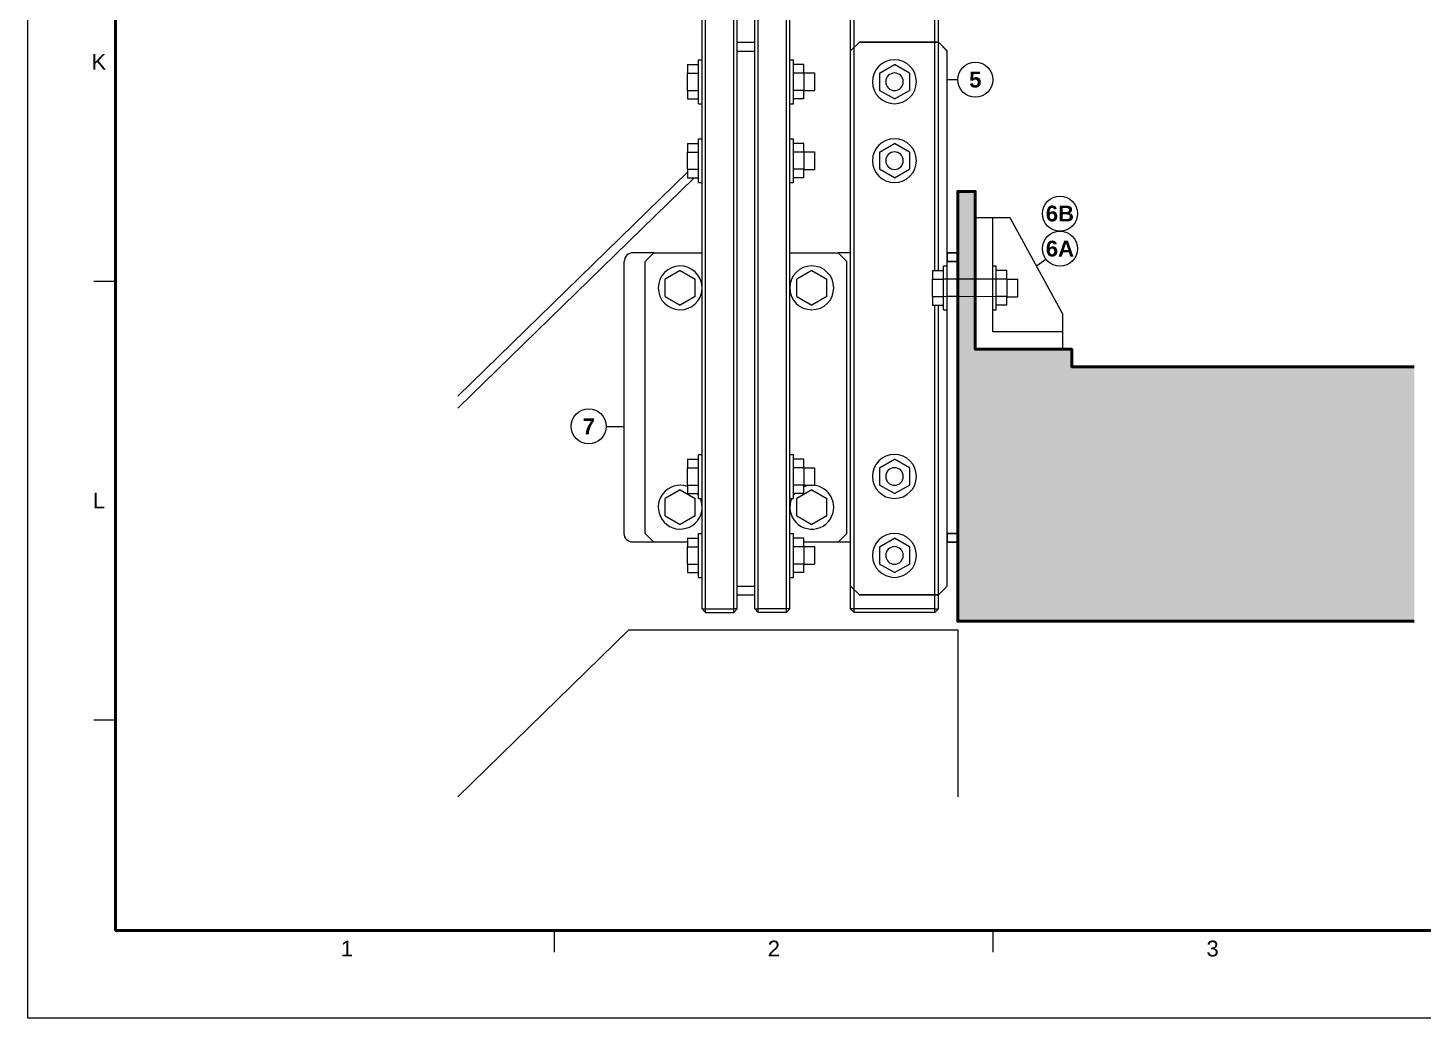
# Model space of a CAD drawing. Header units: millimetres. Extents: x -319 to 522, y -48 to 546.
# Drawn here: x -319 to -160, y -47.6 to 65.3 of the extents above; entities that cross this region are included whole.
import ezdxf
from ezdxf.enums import TextEntityAlignment as Align

# ---------------------------------------------------------------- set-up
doc = ezdxf.new("R2010")
doc.units = ezdxf.units.MM
doc.header["$LTSCALE"] = 2
doc.linetypes.add('HIDDEN', pattern=[9.525, 6.35, -3.175])
doc.layers.get('0').update_dxf_attribs({"color": 2, "true_color": 0xffff00})
for name, color, linetype, lineweight, true_color in [('010', 178, 'Continuous', 9, 0x000000), ('018', 178, 'Continuous', 18, 0x000000), ('050', 178, 'Continuous', 50, 0x000000), ('1_5section ... 010', 178, 'Continuous', 9, 0x000000), ('1_5section ... 018', 178, 'Continuous', 18, 0x000000), ('1_5section ... 050', 178, 'Continuous', 50, 0x000000), ('1_5section ... hdn', 250, 'HIDDEN', 9, 0x323232), ('dim', 178, 'Continuous', 9, 0x000000)]:
    doc.layers.add(name, color=color, linetype=linetype, lineweight=lineweight, true_color=true_color)
doc.layers.add('G-ANNO-TEXT', color=178, linetype='Continuous', true_color=0x000000)
doc.styles.add('textstyle130', font='')
doc.styles.add('textstyle131', font='')
doc.styles.add('textstyle136', font='')
doc.styles.add('textstyle137', font='')
doc.styles.add('textstyle29', font='')
doc.styles.add('textstyle31', font='')
doc.styles.add('textstyle33', font='')
doc.styles.add('textstyle61', font='')
doc.styles.add('textstyle63', font='')
doc.styles.get('textstyle130').set_extended_font_data('Arial [TMC ]')
doc.styles.get('textstyle131').set_extended_font_data('Arial [TMC ]')
doc.styles.get('textstyle136').set_extended_font_data('Arial [TMC ]')
doc.styles.get('textstyle137').set_extended_font_data('Arial [TMC ]')
doc.styles.get('textstyle29').set_extended_font_data('Arial [Mono]')
doc.styles.get('textstyle31').set_extended_font_data('Arial [Mono]')
doc.styles.get('textstyle33').set_extended_font_data('Arial [Mono]')
doc.styles.get('textstyle61').set_extended_font_data('Arial [Mono]')
doc.styles.get('textstyle63').set_extended_font_data('Arial [Mono]')

# ---------------------------------------------------------------- blocks, each defined once
blk = doc.blocks.new('title_block')
at = {"layer": '010', "color": 7, "true_color": 0xffffff}
blk.add_lwpolyline([(0, 594), (0, 0), (-841, 0), (-841, 594)], close=True, dxfattribs=at)
at = {"layer": '018', "color": 7, "true_color": 0xffffff}
for points in [[(-833.5, 84), (-831, 84)], [(-833.5, 34), (-831, 34)], [(-781, 7.5), (-781, 10)], [(-731, 7.5), (-731, 10)]]:
    blk.add_lwpolyline(points, dxfattribs=at)
at = {"layer": '050', "color": 7, "true_color": 0xffffff}
blk.add_lwpolyline([(-10, 584), (-10, 10), (-831, 10), (-831, 584)], close=True, dxfattribs=at)
at = {"layer": 'G-ANNO-TEXT'}
for s, style, p in [('K', 'textstyle61', (-832.91, 109)), ('L', 'textstyle63', (-832.91, 59)), ('1', 'textstyle33', (-804.65, 7.93)), ('2', 'textstyle31', (-756, 7.93)), ('3', 'textstyle29', (-706, 7.93))]:
    blk.add_text(s, height=1.8, dxfattribs=dict(at, style=style)).set_placement(p, align=Align.MIDDLE_CENTER)

msp = doc.modelspace()

# ---------------------------------------------------------------- hatches: boundary and pattern name
at = {"layer": '1_5section ... 010', "true_color": 0x969696}
msp.add_hatch(color=252, dxfattribs=at).paths.add_polyline_path([(-161.01, -2.33), (-213.03, -2.33), (-213.03, 46.66), (-211.03, 46.66), (-211.03, 28.67), (-200.03, 28.67), (-200.03, 26.67), (-161.01, 26.67)], flags=0)

# ---------------------------------------------------------------- linework, layer by layer
at = {"layer": '010'}
for p, q in [((-213.02, 59.37), (-214.23, 59.37)), ((-204.03, 38.17), (-202.99, 38.94)), ((-253.07, 19.88), (-251.03, 19.88))]:
    msp.add_line(p, q, dxfattribs=at)
for centre in [(-211.02, 59.39), (-201.38, 44.13), (-201.38, 40.13), (-255.07, 19.88)]:
    msp.add_circle(centre, 2, dxfattribs=at)
at = {"layer": '1_5section ... 010'}
for p, q in [((-242.15, -0.93), (-242.15, 171.25)), ((-241.75, -0.93), (-241.75, 171.25)), ((-238.55, -0.93), (-238.55, 171.25)), ((-236.15, -0.93), (-236.15, 171.25)), ((-235.75, -0.93), (-235.75, 171.25)), ((-232.55, -0.93), (-232.55, 171.25)), ((-232.15, -0.93), (-232.15, 171.25)), ((-238.15, 62.66), (-238.15, 91.66)), ((-238.15, 63.66), (-236.15, 63.66)), ((-236.15, 62.66), (-236.15, 63.66)), ((-238.15, 1.67), (-238.15, 62.66)), ((-238.15, 62.66), (-236.15, 62.66)), ((-236.15, 1.67), (-236.15, 62.66)), ((-243.83, 61.13), (-242.55, 61.13)), ((-243.83, 61.13), (-243.83, 60.15)), ((-242.55, 61.66), (-242.15, 61.66)), ((-242.55, 59.16), (-242.55, 61.66)), ((-232.15, 61.66), (-231.75, 61.66)), ((-231.75, 59.16), (-231.75, 61.66)), ((-230.55, 61.13), (-231.75, 61.13)), ((-230.55, 60.15), (-230.55, 61.13)), ((-243.83, 58.18), (-243.83, 60.15)), ((-243.83, 60.15), (-242.55, 60.15)), ((-242.55, 56.66), (-242.55, 59.16)), ((-230.55, 60.15), (-231.75, 60.15)), ((-231.75, 56.66), (-231.75, 59.16)), ((-230.55, 60.16), (-229.35, 60.16)), ((-230.55, 60.15), (-230.55, 58.18)), ((-229.35, 60.16), (-229.35, 59.16)), ((-229.35, 59.16), (-229.35, 58.16)), ((-243.83, 58.18), (-242.55, 58.18)), ((-243.83, 58.18), (-243.83, 57.2)), ((-230.55, 58.18), (-231.75, 58.18)), ((-230.55, 57.2), (-230.55, 58.18)), ((-230.55, 58.16), (-229.35, 58.16)), ((-243.83, 57.2), (-242.55, 57.2)), ((-242.55, 56.66), (-242.15, 56.66)), ((-232.15, 56.66), (-231.75, 56.66)), ((-230.55, 57.2), (-231.75, 57.2)), ((-242.55, 52.66), (-242.15, 52.66)), ((-242.55, 50.16), (-242.55, 52.66)), ((-232.15, 52.66), (-231.75, 52.66)), ((-231.75, 50.16), (-231.75, 52.66)), ((-243.83, 52.13), (-242.55, 52.13)), ((-243.83, 52.13), (-243.83, 51.15)), ((-243.83, 49.18), (-243.83, 51.15)), ((-243.83, 51.15), (-242.55, 51.15)), ((-230.55, 52.13), (-231.75, 52.13)), ((-230.55, 51.15), (-231.75, 51.15)), ((-230.55, 51.15), (-230.55, 52.13)), ((-230.55, 51.16), (-229.35, 51.16)), ((-230.55, 51.15), (-230.55, 49.18)), ((-229.35, 51.16), (-229.35, 50.16)), ((-242.55, 47.66), (-242.55, 50.16)), ((-231.75, 47.66), (-231.75, 50.16)), ((-229.35, 50.16), (-229.35, 49.16)), ((-243.83, 48.86), (-269.98, 23.33)), ((-269.98, 21.94), (-243.07, 48.2)), ((-243.83, 49.18), (-242.55, 49.18)), ((-243.83, 49.18), (-243.83, 48.2)), ((-243.83, 48.2), (-242.55, 48.2)), ((-230.55, 49.18), (-231.75, 49.18)), ((-230.55, 48.2), (-231.75, 48.2)), ((-230.55, 48.2), (-230.55, 49.18)), ((-230.55, 49.16), (-229.35, 49.16)), ((-242.55, 47.66), (-242.15, 47.66)), ((-232.15, 47.66), (-231.75, 47.66)), ((-251.03, 7.67), (-251.03, 38.67)), ((-247.65, 39.67), (-250.03, 39.67)), ((-248.65, 38.67), (-247.65, 39.67)), ((-248.65, 7.67), (-248.65, 38.67)), ((-247.65, 39.67), (-242.15, 39.67)), ((-232.15, 39.67), (-226.65, 39.67)), ((-225.23, 39.67), (-226.65, 39.67)), ((-226.65, 39.67), (-225.65, 38.67)), ((-225.65, 7.67), (-225.65, 38.67)), ((-244.65, 37.63), (-246.35, 36.65)), ((-246.35, 34.68), (-246.35, 36.65)), ((-244.65, 37.63), (-242.95, 36.65)), ((-242.95, 34.68), (-242.95, 36.65)), ((-229.65, 37.63), (-231.35, 36.65)), ((-231.35, 34.68), (-231.35, 36.65)), ((-229.65, 37.63), (-227.95, 36.65)), ((-227.95, 34.68), (-227.95, 36.65)), ((-246.35, 34.68), (-244.65, 33.7)), ((-242.95, 34.68), (-244.65, 33.7)), ((-231.35, 34.68), (-229.65, 33.7)), ((-227.95, 34.68), (-229.65, 33.7)), ((-243.83, 16.13), (-242.55, 16.13)), ((-243.83, 16.13), (-243.83, 15.15)), ((-242.55, 16.67), (-242.15, 16.67)), ((-242.55, 14.17), (-242.55, 16.67)), ((-232.15, 16.67), (-231.75, 16.67)), ((-231.75, 14.17), (-231.75, 16.67)), ((-230.55, 16.13), (-231.75, 16.13)), ((-230.55, 15.15), (-230.55, 16.13)), ((-243.83, 13.19), (-243.83, 15.15)), ((-243.83, 15.15), (-242.55, 15.15)), ((-230.55, 15.15), (-231.75, 15.15)), ((-230.55, 15.17), (-229.35, 15.17)), ((-230.55, 15.15), (-230.55, 13.19)), ((-229.35, 15.17), (-229.35, 14.17)), ((-243.83, 13.19), (-242.55, 13.19)), ((-243.83, 13.19), (-243.83, 12.21)), ((-242.55, 11.67), (-242.55, 14.17)), ((-231.75, 11.67), (-231.75, 14.17)), ((-230.55, 13.19), (-231.75, 13.19)), ((-230.55, 12.21), (-230.55, 13.19)), ((-230.55, 13.17), (-229.35, 13.17)), ((-229.35, 14.17), (-229.35, 13.17)), ((-244.65, 12.63), (-246.35, 11.65)), ((-246.35, 9.68), (-246.35, 11.65)), ((-244.65, 12.63), (-242.95, 11.65)), ((-243.83, 12.21), (-242.55, 12.21)), ((-242.95, 9.68), (-242.95, 11.65)), ((-242.55, 11.67), (-242.15, 11.67)), ((-232.15, 11.67), (-231.75, 11.67)), ((-230.55, 12.21), (-231.75, 12.21)), ((-229.65, 12.63), (-231.35, 11.65)), ((-231.35, 9.68), (-231.35, 11.65)), ((-229.65, 12.63), (-227.95, 11.65)), ((-227.95, 9.68), (-227.95, 11.65)), ((-246.35, 9.68), (-244.65, 8.7)), ((-242.95, 9.68), (-244.65, 8.7)), ((-231.35, 9.68), (-229.65, 8.7)), ((-227.95, 9.68), (-229.65, 8.7)), ((-247.65, 6.67), (-250.03, 6.67)), ((-248.65, 7.67), (-247.65, 6.67)), ((-243.83, 6.67), (-247.65, 6.67)), ((-243.83, 7.13), (-242.55, 7.13)), ((-243.83, 7.13), (-243.83, 6.15)), ((-242.55, 7.67), (-242.15, 7.67)), ((-242.55, 5.17), (-242.55, 7.67)), ((-232.15, 7.67), (-231.75, 7.67)), ((-231.75, 5.17), (-231.75, 7.67)), ((-230.55, 7.13), (-231.75, 7.13)), ((-230.55, 6.15), (-230.55, 7.13)), ((-226.65, 6.67), (-230.55, 6.67)), ((-226.65, 6.67), (-225.65, 7.67)), ((-225.23, 6.67), (-226.65, 6.67)), ((-243.83, 4.19), (-243.83, 6.15)), ((-243.83, 6.15), (-242.55, 6.15)), ((-242.55, 2.67), (-242.55, 5.17)), ((-230.55, 6.15), (-231.75, 6.15)), ((-231.75, 2.67), (-231.75, 5.17)), ((-230.55, 6.17), (-229.35, 6.17)), ((-230.55, 6.15), (-230.55, 4.19)), ((-229.35, 6.17), (-229.35, 5.17)), ((-229.35, 5.17), (-229.35, 4.17)), ((-243.83, 4.19), (-242.55, 4.19)), ((-243.83, 4.19), (-243.83, 3.21)), ((-243.83, 3.21), (-242.55, 3.21)), ((-230.55, 4.19), (-231.75, 4.19)), ((-230.55, 3.21), (-231.75, 3.21)), ((-230.55, 3.21), (-230.55, 4.19)), ((-230.55, 4.17), (-229.35, 4.17)), ((-242.55, 2.67), (-242.15, 2.67)), ((-238.15, -0.93), (-238.15, 1.67)), ((-238.15, 0.67), (-238.15, 1.67)), ((-238.15, 1.67), (-236.15, 1.67)), ((-236.15, 0.67), (-236.15, 1.67)), ((-232.15, 2.67), (-231.75, 2.67)), ((-238.15, 0.67), (-236.15, 0.67)), ((-242.15, -0.93), (-241.75, -0.93)), ((-241.75, -1.33), (-242.15, -0.93)), ((-241.75, -1.33), (-241.75, -0.93)), ((-241.75, -0.93), (-238.55, -0.93)), ((-241.75, -1.33), (-238.55, -1.33)), ((-238.55, -1.33), (-238.55, -0.93)), ((-238.15, -0.93), (-238.55, -0.93)), ((-238.55, -1.33), (-238.15, -0.93)), ((-236.15, -0.93), (-235.75, -0.93)), ((-235.75, -1.33), (-236.15, -0.93)), ((-232.55, -0.93), (-235.75, -0.93)), ((-235.75, -1.33), (-235.75, -0.93)), ((-232.55, -1.33), (-235.75, -1.33)), ((-232.15, -0.93), (-232.55, -0.93)), ((-232.55, -1.33), (-232.15, -0.93)), ((-232.55, -1.33), (-232.55, -0.93)), ((-269.98, -22.33), (-250.51, -3.33)), ((-250.51, -3.33), (-213.03, -3.33)), ((-213.03, -3.33), (-213.03, -22.33))]:
    msp.add_line(p, q, dxfattribs=at)
for points in [[(-250.03, 39.67), (-250.58, 39.67), (-251.03, 39.22), (-251.03, 38.67)], [(-244.7, 38.17), (-246.06, 38.14), (-247.15, 37.03), (-247.15, 35.67)], [(-242.15, 35.76), (-242.2, 37.12), (-243.34, 38.19), (-244.7, 38.17)], [(-229.65, 38.17), (-231.03, 38.17), (-232.15, 37.05), (-232.15, 35.67)], [(-227.15, 35.67), (-227.15, 37.05), (-228.27, 38.17), (-229.65, 38.17)], [(-247.15, 35.67), (-247.15, 34.3), (-246.06, 33.19), (-244.7, 33.17)], [(-244.7, 33.17), (-243.34, 33.14), (-242.2, 34.21), (-242.15, 35.57)], [(-232.15, 35.67), (-232.15, 34.29), (-231.03, 33.17), (-229.65, 33.17)], [(-229.65, 33.17), (-228.27, 33.17), (-227.15, 34.29), (-227.15, 35.67)], [(-243.83, 13.03), (-244.85, 13.38), (-245.98, 13.04), (-246.64, 12.19)], [(-228.23, 12.73), (-228.92, 13.19), (-229.78, 13.3), (-230.55, 13)], [(-227.15, 10.67), (-227.15, 11.49), (-227.55, 12.26), (-228.23, 12.73)], [(-246.64, 12.19), (-247.29, 11.33), (-247.32, 10.15), (-246.71, 9.26)], [(-242.55, 12.03), (-242.59, 12.09), (-242.63, 12.15), (-242.68, 12.21)], [(-242.15, 10.76), (-242.16, 11.07), (-242.23, 11.38), (-242.36, 11.67)], [(-231.94, 11.67), (-232.35, 10.74), (-232.15, 9.65), (-231.44, 8.92)], [(-231.62, 12.21), (-231.67, 12.15), (-231.71, 12.09), (-231.75, 12.02)], [(-243.96, 8.27), (-242.92, 8.56), (-242.19, 9.49), (-242.15, 10.57)], [(-228.71, 8.35), (-227.77, 8.74), (-227.15, 9.65), (-227.15, 10.67)], [(-246.71, 9.26), (-246.11, 8.37), (-245, 7.97), (-243.96, 8.27)], [(-231.44, 8.92), (-230.73, 8.2), (-229.65, 7.97), (-228.71, 8.35)], [(-250.03, 6.67), (-250.58, 6.67), (-251.03, 7.12), (-251.03, 7.67)]]:
    msp.add_open_spline(points, degree=3, dxfattribs=at)
at = {"layer": '1_5section ... 018'}
for p, q in [((-225.23, -0.93), (-225.23, 200.25)), ((-225.23, -0.93), (-225.23, 200.25)), ((-224.83, -0.93), (-224.83, 200.25)), ((-224.83, -0.93), (-224.83, 200.25)), ((-215.63, 37.63), (-215.63, 200.25)), ((-215.63, 37.63), (-215.63, 200.25)), ((-215.23, 37.63), (-215.23, 200.25)), ((-215.23, 37.63), (-215.23, 200.25)), ((-214.23, 62.66), (-215.23, 63.66)), ((-214.23, 62.66), (-215.23, 63.66)), ((-214.23, 39.67), (-214.23, 62.66)), ((-214.23, 39.67), (-214.23, 62.66)), ((-221.93, 60.15), (-220.23, 61.13)), ((-221.93, 60.15), (-220.23, 61.13)), ((-218.53, 60.15), (-220.23, 61.13)), ((-218.53, 60.15), (-220.23, 61.13)), ((-221.93, 60.15), (-221.93, 58.18)), ((-221.93, 60.15), (-221.93, 58.18)), ((-218.53, 60.15), (-218.53, 58.18)), ((-218.53, 60.15), (-218.53, 58.18)), ((-220.23, 57.2), (-221.93, 58.18)), ((-220.23, 57.2), (-221.93, 58.18)), ((-220.23, 57.2), (-218.53, 58.18)), ((-220.23, 57.2), (-218.53, 58.18)), ((-221.93, 51.15), (-220.23, 52.13)), ((-221.93, 51.15), (-220.23, 52.13)), ((-221.93, 51.15), (-221.93, 49.18)), ((-221.93, 51.15), (-221.93, 49.18)), ((-218.53, 51.15), (-220.23, 52.13)), ((-218.53, 51.15), (-220.23, 52.13)), ((-218.53, 51.15), (-218.53, 49.18)), ((-218.53, 51.15), (-218.53, 49.18)), ((-220.23, 48.2), (-221.93, 49.18)), ((-220.23, 48.2), (-221.93, 49.18)), ((-220.23, 48.2), (-218.53, 49.18)), ((-220.23, 48.2), (-218.53, 49.18)), ((-209.03, 43.66), (-211.03, 43.66)), ((-209.03, 43.66), (-211.03, 43.66)), ((-209.03, 30.67), (-209.03, 43.66)), ((-207.03, 43.66), (-209.03, 43.66)), ((-209.03, 30.67), (-209.03, 43.66)), ((-207.03, 43.66), (-209.03, 43.66)), ((-201.03, 32.67), (-207.03, 43.66)), ((-201.03, 32.67), (-207.03, 43.66)), ((-214.63, 38.17), (-214.23, 38.17)), ((-214.63, 35.67), (-214.63, 38.17)), ((-214.23, 39.67), (-213.03, 39.67)), ((-214.23, 39.67), (-214.23, 38.67)), ((-214.23, 39.67), (-213.03, 39.67)), ((-214.23, 39.67), (-214.23, 38.67)), ((-214.23, 38.67), (-213.03, 38.67)), ((-214.23, 7.67), (-214.23, 38.67)), ((-214.23, 38.67), (-213.03, 38.67)), ((-214.23, 7.67), (-214.23, 38.67)), ((-209.03, 38.17), (-208.63, 38.17)), ((-208.63, 35.67), (-208.63, 38.17)), ((-215.91, 37.63), (-214.63, 37.63)), ((-215.91, 37.63), (-215.91, 36.65)), ((-215.91, 34.68), (-215.91, 36.65)), ((-215.91, 36.65), (-214.63, 36.65)), ((-207.43, 37.63), (-208.63, 37.63)), ((-207.43, 36.65), (-208.63, 36.65)), ((-207.43, 36.65), (-207.43, 37.63)), ((-207.43, 36.67), (-206.23, 36.67)), ((-207.43, 36.65), (-207.43, 34.68)), ((-206.23, 36.67), (-206.23, 35.67)), ((-214.63, 33.17), (-214.63, 35.67)), ((-208.63, 33.17), (-208.63, 35.67)), ((-206.23, 35.67), (-206.23, 34.66)), ((-215.91, 34.68), (-214.63, 34.68)), ((-215.91, 34.68), (-215.91, 33.7)), ((-215.91, 33.7), (-214.63, 33.7)), ((-215.63, -0.93), (-215.63, 33.7)), ((-215.63, -0.93), (-215.63, 33.7)), ((-215.23, -0.93), (-215.23, 33.7)), ((-215.23, -0.93), (-215.23, 33.7)), ((-207.43, 34.68), (-208.63, 34.68)), ((-207.43, 33.7), (-208.63, 33.7)), ((-207.43, 33.7), (-207.43, 34.68)), ((-207.43, 34.66), (-206.23, 34.66)), ((-214.63, 33.17), (-214.23, 33.17)), ((-209.03, 33.17), (-208.63, 33.17)), ((-201.03, 30.67), (-201.03, 32.67)), ((-201.03, 30.67), (-201.03, 32.67)), ((-201.03, 30.67), (-209.03, 30.67)), ((-201.03, 30.67), (-209.03, 30.67)), ((-201.03, 28.67), (-201.03, 30.67)), ((-201.03, 28.67), (-201.03, 30.67)), ((-221.93, 15.15), (-220.23, 16.13)), ((-221.93, 15.15), (-220.23, 16.13)), ((-218.53, 15.15), (-220.23, 16.13)), ((-218.53, 15.15), (-220.23, 16.13)), ((-221.93, 15.15), (-221.93, 13.19)), ((-221.93, 15.15), (-221.93, 13.19)), ((-218.53, 15.15), (-218.53, 13.19)), ((-218.53, 15.15), (-218.53, 13.19)), ((-220.23, 12.21), (-221.93, 13.19)), ((-220.23, 12.21), (-221.93, 13.19)), ((-220.23, 12.21), (-218.53, 13.19)), ((-220.23, 12.21), (-218.53, 13.19)), ((-221.93, 6.15), (-220.23, 7.13)), ((-221.93, 6.15), (-220.23, 7.13)), ((-218.53, 6.15), (-220.23, 7.13)), ((-218.53, 6.15), (-220.23, 7.13)), ((-213.03, 7.67), (-214.23, 7.67)), ((-214.23, 6.67), (-214.23, 7.67)), ((-213.03, 7.67), (-214.23, 7.67)), ((-214.23, 6.67), (-214.23, 7.67)), ((-213.03, 6.67), (-214.23, 6.67)), ((-214.23, 1.67), (-214.23, 6.67)), ((-213.03, 6.67), (-214.23, 6.67)), ((-214.23, 1.67), (-214.23, 6.67)), ((-221.93, 6.15), (-221.93, 4.19)), ((-221.93, 6.15), (-221.93, 4.19)), ((-218.53, 6.15), (-218.53, 4.19)), ((-218.53, 6.15), (-218.53, 4.19)), ((-220.23, 3.21), (-221.93, 4.19)), ((-220.23, 3.21), (-221.93, 4.19)), ((-220.23, 3.21), (-218.53, 4.19)), ((-220.23, 3.21), (-218.53, 4.19)), ((-214.23, 1.67), (-215.23, 0.67)), ((-214.23, 1.67), (-215.23, 0.67)), ((-224.83, -0.93), (-225.23, -0.93)), ((-224.83, -1.33), (-225.23, -0.93)), ((-224.83, -0.93), (-225.23, -0.93)), ((-224.83, -1.33), (-225.23, -0.93)), ((-215.63, -0.93), (-224.83, -0.93)), ((-224.83, -1.33), (-224.83, -0.93)), ((-215.63, -0.93), (-224.83, -0.93)), ((-224.83, -1.33), (-224.83, -0.93)), ((-215.63, -1.33), (-224.83, -1.33)), ((-215.63, -1.33), (-224.83, -1.33)), ((-215.63, -0.93), (-215.23, -0.93)), ((-215.63, -1.33), (-215.63, -0.93)), ((-215.63, -1.33), (-215.23, -0.93)), ((-215.63, -0.93), (-215.23, -0.93)), ((-215.63, -1.33), (-215.63, -0.93)), ((-215.63, -1.33), (-215.23, -0.93))]:
    msp.add_line(p, q, dxfattribs=at)
for points in [[(-220.23, 61.66), (-221.61, 61.66), (-222.73, 60.54), (-222.73, 59.16)], [(-220.23, 61.66), (-221.61, 61.66), (-222.73, 60.54), (-222.73, 59.16)], [(-217.73, 59.16), (-217.73, 60.54), (-218.85, 61.66), (-220.23, 61.66)], [(-217.73, 59.16), (-217.73, 60.54), (-218.85, 61.66), (-220.23, 61.66)], [(-222.73, 59.16), (-222.73, 57.78), (-221.61, 56.66), (-220.23, 56.66)], [(-222.73, 59.16), (-222.73, 57.78), (-221.61, 56.66), (-220.23, 56.66)], [(-220.23, 60.16), (-220.78, 60.16), (-221.23, 59.72), (-221.23, 59.16)], [(-220.23, 60.16), (-220.78, 60.16), (-221.23, 59.72), (-221.23, 59.16)], [(-221.23, 59.16), (-221.23, 58.61), (-220.78, 58.16), (-220.23, 58.16)], [(-221.23, 59.16), (-221.23, 58.61), (-220.78, 58.16), (-220.23, 58.16)], [(-219.23, 59.16), (-219.23, 59.72), (-219.68, 60.16), (-220.23, 60.16)], [(-219.23, 59.16), (-219.23, 59.72), (-219.68, 60.16), (-220.23, 60.16)], [(-220.23, 56.66), (-218.85, 56.66), (-217.73, 57.78), (-217.73, 59.16)], [(-220.23, 58.16), (-219.68, 58.16), (-219.23, 58.61), (-219.23, 59.16)], [(-220.23, 56.66), (-218.85, 56.66), (-217.73, 57.78), (-217.73, 59.16)], [(-220.23, 58.16), (-219.68, 58.16), (-219.23, 58.61), (-219.23, 59.16)], [(-220.23, 52.66), (-221.61, 52.66), (-222.73, 51.54), (-222.73, 50.16)], [(-220.23, 52.66), (-221.61, 52.66), (-222.73, 51.54), (-222.73, 50.16)], [(-217.73, 50.16), (-217.73, 51.54), (-218.85, 52.66), (-220.23, 52.66)], [(-217.73, 50.16), (-217.73, 51.54), (-218.85, 52.66), (-220.23, 52.66)], [(-220.23, 51.16), (-220.78, 51.16), (-221.23, 50.72), (-221.23, 50.16)], [(-220.23, 51.16), (-220.78, 51.16), (-221.23, 50.72), (-221.23, 50.16)], [(-219.23, 50.16), (-219.23, 50.72), (-219.68, 51.16), (-220.23, 51.16)], [(-219.23, 50.16), (-219.23, 50.72), (-219.68, 51.16), (-220.23, 51.16)], [(-222.73, 50.16), (-222.73, 48.78), (-221.61, 47.66), (-220.23, 47.66)], [(-222.73, 50.16), (-222.73, 48.78), (-221.61, 47.66), (-220.23, 47.66)], [(-221.23, 50.16), (-221.23, 49.61), (-220.78, 49.16), (-220.23, 49.16)], [(-221.23, 50.16), (-221.23, 49.61), (-220.78, 49.16), (-220.23, 49.16)], [(-220.23, 47.66), (-218.85, 47.66), (-217.73, 48.78), (-217.73, 50.16)], [(-220.23, 49.16), (-219.68, 49.16), (-219.23, 49.61), (-219.23, 50.16)], [(-220.23, 47.66), (-218.85, 47.66), (-217.73, 48.78), (-217.73, 50.16)], [(-220.23, 49.16), (-219.68, 49.16), (-219.23, 49.61), (-219.23, 50.16)], [(-220.23, 16.67), (-221.61, 16.67), (-222.73, 15.55), (-222.73, 14.17)], [(-220.23, 16.67), (-221.61, 16.67), (-222.73, 15.55), (-222.73, 14.17)], [(-217.73, 14.17), (-217.73, 15.55), (-218.85, 16.67), (-220.23, 16.67)], [(-217.73, 14.17), (-217.73, 15.55), (-218.85, 16.67), (-220.23, 16.67)], [(-220.23, 15.17), (-220.78, 15.17), (-221.23, 14.72), (-221.23, 14.17)], [(-220.23, 15.17), (-220.78, 15.17), (-221.23, 14.72), (-221.23, 14.17)], [(-219.23, 14.17), (-219.23, 14.72), (-219.68, 15.17), (-220.23, 15.17)], [(-219.23, 14.17), (-219.23, 14.72), (-219.68, 15.17), (-220.23, 15.17)], [(-222.73, 14.17), (-222.73, 12.79), (-221.61, 11.67), (-220.23, 11.67)], [(-222.73, 14.17), (-222.73, 12.79), (-221.61, 11.67), (-220.23, 11.67)], [(-221.23, 14.17), (-221.23, 13.62), (-220.78, 13.17), (-220.23, 13.17)], [(-221.23, 14.17), (-221.23, 13.62), (-220.78, 13.17), (-220.23, 13.17)], [(-220.23, 11.67), (-218.85, 11.67), (-217.73, 12.79), (-217.73, 14.17)], [(-220.23, 13.17), (-219.68, 13.17), (-219.23, 13.62), (-219.23, 14.17)], [(-220.23, 11.67), (-218.85, 11.67), (-217.73, 12.79), (-217.73, 14.17)], [(-220.23, 13.17), (-219.68, 13.17), (-219.23, 13.62), (-219.23, 14.17)], [(-220.23, 7.67), (-221.61, 7.67), (-222.73, 6.55), (-222.73, 5.17)], [(-220.23, 7.67), (-221.61, 7.67), (-222.73, 6.55), (-222.73, 5.17)], [(-217.73, 5.17), (-217.73, 6.55), (-218.85, 7.67), (-220.23, 7.67)], [(-217.73, 5.17), (-217.73, 6.55), (-218.85, 7.67), (-220.23, 7.67)], [(-222.73, 5.17), (-222.73, 3.79), (-221.61, 2.67), (-220.23, 2.67)], [(-222.73, 5.17), (-222.73, 3.79), (-221.61, 2.67), (-220.23, 2.67)], [(-220.23, 6.17), (-220.78, 6.17), (-221.23, 5.72), (-221.23, 5.17)], [(-220.23, 6.17), (-220.78, 6.17), (-221.23, 5.72), (-221.23, 5.17)], [(-221.23, 5.17), (-221.23, 4.62), (-220.78, 4.17), (-220.23, 4.17)], [(-221.23, 5.17), (-221.23, 4.62), (-220.78, 4.17), (-220.23, 4.17)], [(-219.23, 5.17), (-219.23, 5.72), (-219.68, 6.17), (-220.23, 6.17)], [(-219.23, 5.17), (-219.23, 5.72), (-219.68, 6.17), (-220.23, 6.17)], [(-220.23, 2.67), (-218.85, 2.67), (-217.73, 3.79), (-217.73, 5.17)], [(-220.23, 4.17), (-219.68, 4.17), (-219.23, 4.62), (-219.23, 5.17)], [(-220.23, 2.67), (-218.85, 2.67), (-217.73, 3.79), (-217.73, 5.17)], [(-220.23, 4.17), (-219.68, 4.17), (-219.23, 4.62), (-219.23, 5.17)]]:
    msp.add_open_spline(points, degree=3, dxfattribs=at)
at = {"layer": '1_5section ... 050', "flags": 128}
msp.add_lwpolyline([(-161.01, -2.33), (-213.03, -2.33), (-213.03, 46.66), (-211.03, 46.66), (-211.03, 28.67), (-200.03, 28.67), (-200.03, 26.67), (-161.01, 26.67)], dxfattribs=at)
at = {"layer": '1_5section ... hdn'}
for p, q in [((-225.23, 62.67), (-224.23, 63.67)), ((-225.23, 62.67), (-224.23, 63.67)), ((-224.23, 63.67), (-215.23, 63.67)), ((-215.23, 63.67), (-224.23, 63.67)), ((-214.23, 62.67), (-215.23, 63.67)), ((-225.23, 1.67), (-225.23, 62.67)), ((-225.23, 1.67), (-225.23, 62.67)), ((-214.23, 39.67), (-214.23, 62.67)), ((-214.23, 6.67), (-214.23, 39.67)), ((-213.03, 39.67), (-214.23, 39.67)), ((-214.23, 38.67), (-214.23, 39.67)), ((-214.23, 6.67), (-214.23, 39.67)), ((-213.03, 38.67), (-214.23, 38.67)), ((-214.23, 7.67), (-214.23, 38.67)), ((-213.03, 38.67), (-213.03, 39.67)), ((-213.03, 7.67), (-213.03, 38.67)), ((-213.03, 36.67), (-214.63, 36.67)), ((-207.43, 36.67), (-214.23, 36.67)), ((-213.03, 36.67), (-213.03, 34.67)), ((-213.03, 35.67), (-213.03, 36.67)), ((-213.03, 36.67), (-213.03, 34.67)), ((-213.03, 35.67), (-213.03, 36.67)), ((-213.03, 34.67), (-213.03, 35.67)), ((-213.03, 34.67), (-213.03, 35.67)), ((-207.43, 34.66), (-214.63, 34.67)), ((-213.03, 34.67), (-214.23, 34.67)), ((-214.23, 7.67), (-214.23, 6.67)), ((-214.23, 7.67), (-213.03, 7.67)), ((-214.23, 1.67), (-214.23, 6.67)), ((-214.23, 6.67), (-213.03, 6.67)), ((-213.03, 7.67), (-213.03, 6.67)), ((-224.23, 0.67), (-225.23, 1.67)), ((-224.23, 0.67), (-225.23, 1.67)), ((-214.23, 1.67), (-215.23, 0.67)), ((-224.23, 0.67), (-215.23, 0.67)), ((-215.23, 0.67), (-224.23, 0.67))]:
    msp.add_line(p, q, dxfattribs=at)

# ---------------------------------------------------------------- block references
msp.add_blockref('title_block', (522.02, -47.57))

# ---------------------------------------------------------------- texts
at = {"layer": 'dim', "char_height": 1.8, "attachment_point": 5}
for s, insert, style in [('\\fArial [TMC ]|b1|i0|c0|p0;5', (-211.02, 59.39), 'textstyle131'), ('\\fArial [TMC ]|b1|i0|c0|p0;6B', (-201.38, 44.13), 'textstyle130'), ('\\fArial [TMC ]|b1|i0|c0|p0;6A', (-201.38, 40.13), 'textstyle137'), ('\\fArial [TMC ]|b1|i0|c0|p0;7', (-255.07, 19.88), 'textstyle136')]:
    msp.add_mtext(s, dxfattribs=dict(at, insert=insert, style=style))

doc.saveas('drawing.dxf')
